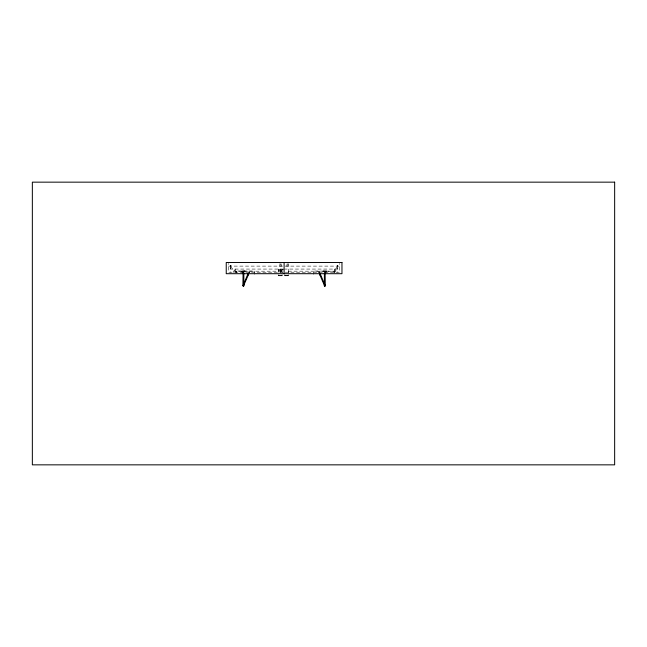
<?xml version="1.0" encoding="UTF-8"?>
<svg xmlns="http://www.w3.org/2000/svg" width="647" height="647" viewBox="0 0 647 647"><rect width="100%" height="100%" fill="white"/><g stroke="black" fill="none" stroke-linecap="round" stroke-linejoin="round"><path stroke-width="0.49" stroke-dasharray="3.23 2.43" d="M281.219 265.666L281.154 263.839M288.303 265.666L288.271 263.612M242.924 271.966L242.924 271.465M243.968 271.966L243.968 271.465M324.236 271.966L324.236 271.465M287.05 263.839L286.985 265.666M279.9 265.666L279.941 263.612M241.727 270.899L245.164 270.826L245.221 272.096L241.76 272.152L241.752 270.85M248.691 274.085L249.588 271.934L248.909 271.651M325.32 271.918L325.279 271.465M335.744 269.071L337.459 266.111L337.459 269.071L284.729 269.071M280.094 264.461L280.798 263.879M319.294 271.651L318.615 271.934L319.521 274.085M228.464 266.111L339.74 266.111M283.548 269.071L230.753 269.071L230.753 266.111L232.459 269.071M282.747 269.241L283.378 269.338M278.873 270.6L281.623 270.6M326.436 270.826L323.039 270.826L322.99 272.096L326.428 272.161L326.476 270.899M281.623 271.182L234.635 271.206L234.635 269.031M288.336 271.166L335.89 271.206L335.89 269.031M243.086 271.449L243.83 271.449M324.382 271.449L325.118 271.449M243.07 271.578L243.83 271.578M324.373 271.578L325.142 271.578M243.07 271.853L243.83 271.853M324.373 271.853L325.142 271.853M283.046 272.217L228.464 272.217L228.464 263.402M285.157 272.217L339.74 272.217L339.74 263.402M287.405 263.879L288.109 264.461M334.879 271.214L313.617 271.012L313.407 274.32M282.092 272.622L282.173 269.314M337.524 266.111L337.524 272.217M334.92 269.071L334.92 271.166M334.871 269.031L334.879 272.767M334.41 271.166L334.41 272.686M334.087 271.133L334.087 272.719M325.279 272.088L325.279 271.344L324.236 271.344L324.236 272.088M325.142 271.344L325.142 272.088M324.373 271.344L324.373 272.088M288.966 266.038L286.322 266.038M288.473 271.166L288.473 272.686M288.336 269.071L288.336 272.622M282.909 269.346L282.909 269.807M281.882 266.038L279.245 266.038M281.623 269.071L281.623 271.425L278.873 271.425L278.873 269.071M280.329 269.071L280.329 271.166M280.191 271.166L280.191 272.686M278.477 269.071L278.477 272.622M254.797 274.32L254.603 271.012L233.527 271.012L233.324 272.767M243.968 272.088L243.968 271.344L242.924 271.344L242.924 272.088M243.83 271.344L243.83 272.088M243.07 271.344L243.07 272.088M236.438 271.133L236.438 272.719M236.115 271.166L236.115 272.686M235.654 269.031L235.694 272.719M230.688 266.111L230.688 272.217M248.82 272.096L249.394 272.177L248.82 272.096M230.364 265.456L231.076 265.65L230.364 265.456M279.69 269.459C280.394 271.659 281.396 267.915 279.69 269.459M337.127 265.456L337.839 265.65L337.127 265.456M318.825 272.023L319.367 272.25L318.825 272.023M242.358 271.546L241.849 271.546L242.358 271.546M245.035 271.546L244.534 271.546L245.035 271.546M323.241 271.36L323.597 271.724L323.241 271.36M325.926 271.36L326.282 271.724L325.926 271.36M230.89 265.925L230.542 267.033L230.89 265.925M337.653 265.925L337.305 267.033L337.653 265.925"/><path stroke-width="0.97" d="M243.612 285.804L243.159 285.626L243.668 285.626M324.98 285.804L324.616 285.44L324.956 285.804M324.382 273.414L324.382 285.222C323.549 286.613 326.274 286.031 324.948 285.101L320.2 273.794L319.521 274.085L324.754 286.168L325.295 285.618L325.118 273.414M319.61 274.304L320.289 274.013M319.755 274.651L320.435 274.36M319.869 274.918L320.548 274.635M247.914 274.013L248.602 274.304M247.769 274.36L248.448 274.651M247.655 274.635L248.335 274.918M243.086 273.414L242.908 285.618L243.369 286.152L248.691 274.085L248.003 273.794L243.256 285.101C241.905 286.047 244.663 286.653 243.846 285.23L243.83 273.414M288.336 275.112L288.336 275.549L284.729 275.549L284.729 275.121M284.106 262.496L284.106 273.697M282.092 275.121L282.092 275.549L278.477 275.549L278.477 275.112M614.65 182.155L32.35 182.155L32.35 464.845L614.65 464.845L614.65 182.155M341.964 262.496L226.24 262.496L226.24 273.697L341.964 273.697L341.964 262.496"/></g></svg>
